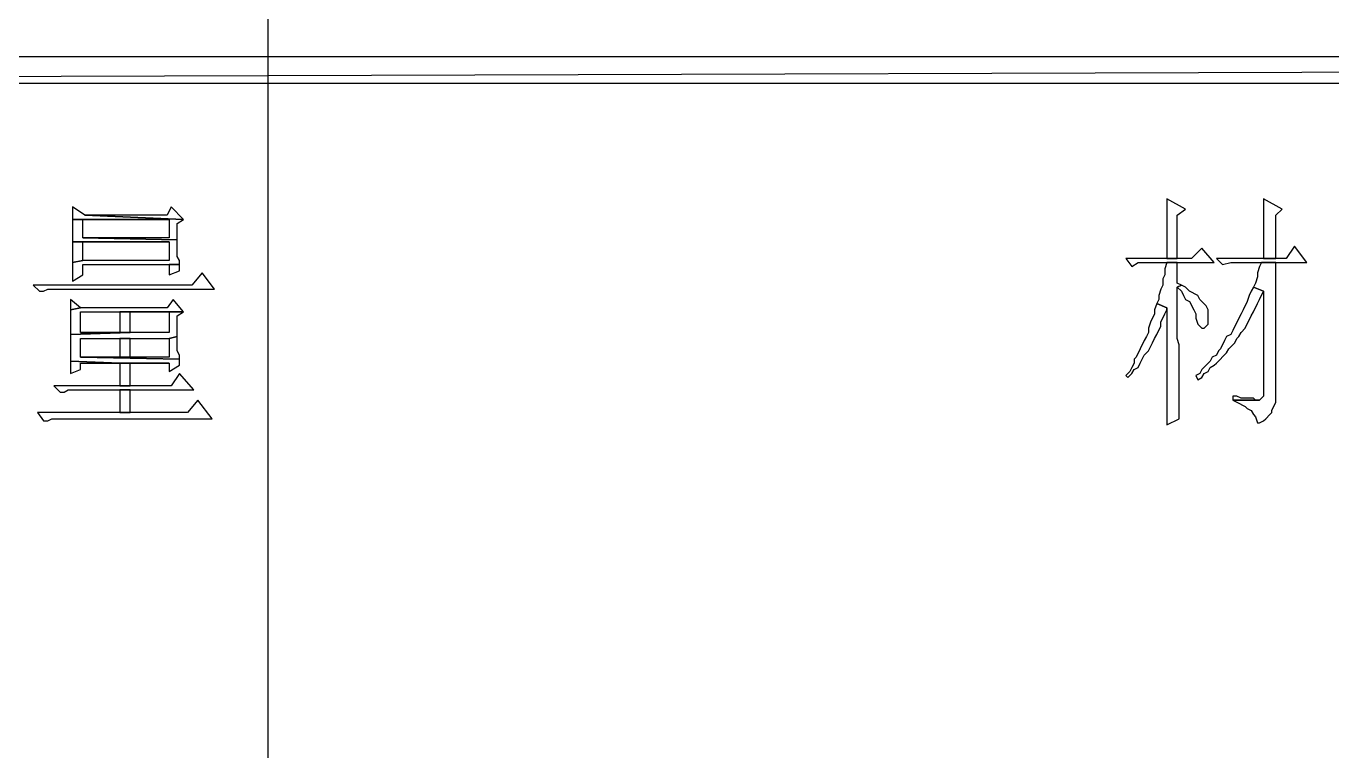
# Model space of a CAD drawing. Extents: x -15.4 to 0.8, y 0.3 to 11.8.
# Drawn here: x -2.362 to -1.833, y 1.055 to 1.352 of the extents above; entities that cross this region are included whole.
import ezdxf

# ---------------------------------------------------------------- set-up
doc = ezdxf.new("R2010")
doc.units = 0
doc.header["$MEASUREMENT"] = 0
doc.linetypes.add('AUSGEZOGEN', pattern=[0])
doc.layers.get('0').update_dxf_attribs({"linetype": 'AUSGEZOGEN'})

msp = doc.modelspace()

# ---------------------------------------------------------------- linework, layer by layer
for points in [[(-2.26378, 2.6744), (-2.26378, 1.3344)], [(-3.26878, 1.3394), (-3.26878, 1.32856), (-3.26878, 1.32856), (0.08122, 1.3394), (-3.26878, 1.3394)], [(-3.26878, 1.32856), (0.08122, 1.3394), (0.08122, 1.3394), (0.08122, 1.32856), (-3.26878, 1.32856)], [(-2.26378, 1.3344), (-2.26378, 1.05523)], [(-1.89961, 1.2819), (-1.89961, 1.25773), (-1.89961, 1.25773), (-1.89545, 1.25773), (-1.89545, 1.25773), (-1.89545, 1.27523), (-1.89545, 1.27523), (-1.89211, 1.27773), (-1.89961, 1.2819)], [(-1.86045, 1.2819), (-1.86045, 1.25773), (-1.86045, 1.25773), (-1.85545, 1.25773), (-1.85545, 1.25773), (-1.85545, 1.27523), (-1.85545, 1.27523), (-1.85295, 1.27773), (-1.86045, 1.2819)], [(-2.34295, 1.27856), (-2.34295, 1.27356), (-2.34295, 1.27356), (-2.30378, 1.27356), (-2.30378, 1.27356), (-2.30378, 1.26606), (-2.30378, 1.26606), (-2.33878, 1.26606), (-2.33878, 1.26606), (-2.30045, 1.26523), (-2.30045, 1.26523), (-2.30045, 1.2719), (-2.30045, 1.2719), (-2.29795, 1.27356), (-2.29795, 1.27356), (-2.33795, 1.27523), (-2.34295, 1.27856)], [(-2.30295, 1.27856), (-2.30461, 1.27523), (-2.30461, 1.27523), (-2.33795, 1.27523), (-2.33795, 1.27523), (-2.29795, 1.27356), (-2.30295, 1.27856)], [(-2.34295, 1.27356), (-2.34295, 1.2644), (-2.34295, 1.2644), (-2.30378, 1.2644), (-2.30378, 1.2644), (-2.30378, 1.2569), (-2.30378, 1.2569), (-2.33878, 1.2569), (-2.33878, 1.2569), (-2.34295, 1.25606), (-2.34295, 1.25606), (-2.34295, 1.24856), (-2.34295, 1.24856), (-2.33878, 1.25106), (-2.33878, 1.25106), (-2.33878, 1.25523), (-2.33878, 1.25523), (-2.29961, 1.25523), (-2.29961, 1.25523), (-2.29961, 1.2569), (-2.29961, 1.2569), (-2.30045, 1.25856), (-2.30045, 1.25856), (-2.30045, 1.26523), (-2.30045, 1.26523), (-2.33878, 1.26606), (-2.33878, 1.26606), (-2.33878, 1.27356), (-2.33878, 1.27356), (-2.30378, 1.27356), (-2.34295, 1.27356)], [(-2.34295, 1.2644), (-2.34295, 1.25606), (-2.34295, 1.25606), (-2.33878, 1.2569), (-2.33878, 1.2569), (-2.33878, 1.2644), (-2.33878, 1.2644), (-2.30378, 1.2644), (-2.34295, 1.2644)], [(-1.88545, 1.2619), (-1.88961, 1.25773), (-1.88961, 1.25773), (-1.91628, 1.25773), (-1.91628, 1.25773), (-1.91378, 1.2544), (-1.91378, 1.2544), (-1.91128, 1.25606), (-1.91128, 1.25606), (-1.88045, 1.25606), (-1.88545, 1.2619)], [(-1.84795, 1.26273), (-1.85128, 1.25773), (-1.85128, 1.25773), (-1.87961, 1.25773), (-1.87961, 1.25773), (-1.87711, 1.25523), (-1.87711, 1.25523), (-1.87378, 1.25606), (-1.87378, 1.25606), (-1.84295, 1.25606), (-1.84795, 1.26273)], [(-2.29961, 1.25523), (-2.30378, 1.25523), (-2.30378, 1.25523), (-2.30378, 1.25106), (-2.30378, 1.25106), (-2.29961, 1.25273), (-2.29961, 1.25273), (-2.29961, 1.2544), (-2.29961, 1.25523)], [(-1.89545, 1.25606), (-1.89961, 1.25606), (-1.89961, 1.25606), (-1.90045, 1.25356), (-1.90045, 1.25356), (-1.90045, 1.25106), (-1.90045, 1.25106), (-1.90128, 1.2494), (-1.90128, 1.2494), (-1.90128, 1.2469), (-1.90128, 1.2469), (-1.90211, 1.24523), (-1.90211, 1.24523), (-1.90295, 1.24273), (-1.90295, 1.24273), (-1.90295, 1.24106), (-1.90295, 1.24106), (-1.90378, 1.2394), (-1.90378, 1.2394), (-1.89961, 1.23773), (-1.89961, 1.23773), (-1.89961, 1.19023), (-1.89961, 1.19023), (-1.89461, 1.19273), (-1.89461, 1.19273), (-1.89461, 1.22273), (-1.89461, 1.22273), (-1.89545, 1.22523), (-1.89545, 1.22523), (-1.89545, 1.24606), (-1.89545, 1.24606), (-1.89378, 1.2469), (-1.89378, 1.2469), (-1.89545, 1.24773), (-1.89545, 1.25606)], [(-1.85545, 1.25606), (-1.86128, 1.25606), (-1.86128, 1.25606), (-1.86211, 1.2544), (-1.86211, 1.2544), (-1.86295, 1.2519), (-1.86295, 1.2519), (-1.86295, 1.25023), (-1.86295, 1.25023), (-1.86378, 1.24773), (-1.86378, 1.24773), (-1.86461, 1.24606), (-1.86461, 1.24606), (-1.86045, 1.2444), (-1.86045, 1.2444), (-1.86045, 1.2019), (-1.86045, 1.2019), (-1.86211, 1.20023), (-1.86211, 1.20023), (-1.87295, 1.20023), (-1.87295, 1.20023), (-1.87128, 1.1994), (-1.87128, 1.1994), (-1.86795, 1.19773), (-1.86795, 1.19773), (-1.86711, 1.1969), (-1.86711, 1.1969), (-1.86545, 1.19606), (-1.86545, 1.19606), (-1.86461, 1.1944), (-1.86461, 1.1944), (-1.86378, 1.19356), (-1.86378, 1.19356), (-1.86295, 1.19106), (-1.86295, 1.19106), (-1.86211, 1.19106), (-1.86211, 1.19106), (-1.86045, 1.1919), (-1.86045, 1.1919), (-1.85961, 1.19273), (-1.85961, 1.19273), (-1.85795, 1.1944), (-1.85795, 1.1944), (-1.85711, 1.19523), (-1.85711, 1.19523), (-1.85711, 1.19606), (-1.85711, 1.19606), (-1.85545, 1.1994), (-1.85545, 1.1994), (-1.85545, 1.20106), (-1.85545, 1.25606)], [(-2.29045, 1.2519), (-2.29461, 1.2469), (-2.29461, 1.2469), (-2.35878, 1.2469), (-2.35878, 1.2469), (-2.35628, 1.2444), (-2.35628, 1.2444), (-2.35461, 1.2444), (-2.35461, 1.2444), (-2.35295, 1.24523), (-2.35295, 1.24523), (-2.28545, 1.24523), (-2.29045, 1.2519)], [(-1.89378, 1.2469), (-1.89545, 1.24606), (-1.89545, 1.24606), (-1.89378, 1.2444), (-1.89378, 1.2444), (-1.89295, 1.24273), (-1.89295, 1.24273), (-1.89211, 1.24106), (-1.89211, 1.24106), (-1.89045, 1.24023), (-1.89045, 1.24023), (-1.88878, 1.2369), (-1.88878, 1.2369), (-1.88795, 1.23523), (-1.88795, 1.23523), (-1.88795, 1.23356), (-1.88795, 1.23356), (-1.88711, 1.23106), (-1.88711, 1.23106), (-1.88545, 1.2294), (-1.88545, 1.2294), (-1.88461, 1.2294), (-1.88461, 1.2294), (-1.88378, 1.23023), (-1.88378, 1.23023), (-1.88295, 1.23106), (-1.88295, 1.23106), (-1.88295, 1.2369), (-1.88295, 1.2369), (-1.88378, 1.23856), (-1.88378, 1.23856), (-1.88628, 1.24106), (-1.88628, 1.24106), (-1.88711, 1.24273), (-1.88711, 1.24273), (-1.89045, 1.2444), (-1.89045, 1.2444), (-1.89211, 1.24606), (-1.89378, 1.2469)], [(-1.86461, 1.24606), (-1.86545, 1.2444), (-1.86545, 1.2444), (-1.86628, 1.24273), (-1.86628, 1.24273), (-1.86711, 1.24023), (-1.86711, 1.24023), (-1.86878, 1.2369), (-1.86878, 1.2369), (-1.86961, 1.23523), (-1.86961, 1.23523), (-1.87211, 1.23023), (-1.87211, 1.23023), (-1.87295, 1.22856), (-1.87295, 1.22856), (-1.87378, 1.2269), (-1.87378, 1.2269), (-1.87545, 1.22606), (-1.87545, 1.22606), (-1.87628, 1.2244), (-1.87628, 1.2244), (-1.87795, 1.22106), (-1.87795, 1.22106), (-1.87878, 1.22023), (-1.87878, 1.22023), (-1.87961, 1.21856), (-1.87961, 1.21856), (-1.88128, 1.21773), (-1.88128, 1.21773), (-1.88211, 1.21606), (-1.88211, 1.21606), (-1.88545, 1.21273), (-1.88545, 1.21273), (-1.88628, 1.21106), (-1.88628, 1.21106), (-1.88795, 1.21023), (-1.88795, 1.21023), (-1.88711, 1.20856), (-1.88711, 1.20856), (-1.88545, 1.2094), (-1.88545, 1.2094), (-1.88461, 1.21106), (-1.88461, 1.21106), (-1.88295, 1.2119), (-1.88295, 1.2119), (-1.88211, 1.21356), (-1.88211, 1.21356), (-1.88045, 1.2144), (-1.88045, 1.2144), (-1.87961, 1.21523), (-1.87961, 1.21523), (-1.87545, 1.2194), (-1.87545, 1.2194), (-1.87461, 1.22106), (-1.87461, 1.22106), (-1.87378, 1.2219), (-1.87378, 1.2219), (-1.87211, 1.22356), (-1.87211, 1.22356), (-1.87128, 1.22523), (-1.87128, 1.22523), (-1.87045, 1.22606), (-1.87045, 1.22606), (-1.86961, 1.22773), (-1.86961, 1.22773), (-1.86795, 1.2294), (-1.86795, 1.2294), (-1.86545, 1.2344), (-1.86545, 1.2344), (-1.86461, 1.23606), (-1.86461, 1.23606), (-1.86295, 1.2394), (-1.86295, 1.2394), (-1.86211, 1.24106), (-1.86211, 1.24106), (-1.86045, 1.2444), (-1.86461, 1.24606)], [(-2.30211, 1.24106), (-2.30461, 1.23773), (-2.30461, 1.23773), (-2.33961, 1.23773), (-2.33961, 1.23773), (-2.34378, 1.2369), (-2.34378, 1.2369), (-2.34378, 1.2269), (-2.34378, 1.2269), (-2.31961, 1.22773), (-2.31961, 1.22773), (-2.33961, 1.22773), (-2.33961, 1.22773), (-2.33961, 1.23606), (-2.33961, 1.23606), (-2.29795, 1.23606), (-2.30211, 1.24106)], [(-2.34378, 1.24106), (-2.34378, 1.2369), (-2.34378, 1.2369), (-2.33961, 1.23773), (-2.34378, 1.24106)], [(-1.90378, 1.2394), (-1.90461, 1.2369), (-1.90461, 1.2369), (-1.90461, 1.23523), (-1.90461, 1.23523), (-1.90628, 1.2319), (-1.90628, 1.2319), (-1.90711, 1.2294), (-1.90711, 1.2294), (-1.90711, 1.22773), (-1.90711, 1.22773), (-1.90795, 1.22606), (-1.90795, 1.22606), (-1.90878, 1.2244), (-1.90878, 1.2244), (-1.91211, 1.21773), (-1.91211, 1.21773), (-1.91295, 1.2169), (-1.91295, 1.2169), (-1.91295, 1.21523), (-1.91295, 1.21523), (-1.91378, 1.21356), (-1.91378, 1.21356), (-1.91461, 1.2119), (-1.91461, 1.2119), (-1.91628, 1.21023), (-1.91628, 1.21023), (-1.91545, 1.2094), (-1.91545, 1.2094), (-1.91378, 1.21106), (-1.91378, 1.21106), (-1.91295, 1.21273), (-1.91295, 1.21273), (-1.91128, 1.21356), (-1.91128, 1.21356), (-1.91045, 1.21523), (-1.91045, 1.21523), (-1.90878, 1.21856), (-1.90878, 1.21856), (-1.90711, 1.22023), (-1.90711, 1.22023), (-1.90545, 1.22356), (-1.90545, 1.22356), (-1.90461, 1.22523), (-1.90461, 1.22523), (-1.90378, 1.2269), (-1.90378, 1.2269), (-1.90211, 1.23023), (-1.90211, 1.23023), (-1.90211, 1.2319), (-1.90211, 1.2319), (-1.90045, 1.23523), (-1.90045, 1.23523), (-1.89961, 1.2369), (-1.89961, 1.2369), (-1.89961, 1.23773), (-1.90378, 1.2394)], [(-2.29795, 1.23606), (-2.32378, 1.23606), (-2.32378, 1.23606), (-2.30378, 1.23606), (-2.30378, 1.23606), (-2.30378, 1.22773), (-2.30378, 1.22773), (-2.31961, 1.22773), (-2.31961, 1.22773), (-2.34378, 1.2269), (-2.34378, 1.2269), (-2.34378, 1.21606), (-2.34378, 1.21606), (-2.32378, 1.21523), (-2.32378, 1.21523), (-2.30378, 1.21523), (-2.30378, 1.21523), (-2.30378, 1.2119), (-2.30378, 1.2119), (-2.29961, 1.2144), (-2.29961, 1.2144), (-2.29961, 1.2169), (-2.29961, 1.2169), (-2.33961, 1.21773), (-2.33961, 1.21773), (-2.33961, 1.22523), (-2.33961, 1.22523), (-2.30378, 1.22523), (-2.30378, 1.22523), (-2.30045, 1.22606), (-2.30045, 1.22606), (-2.30045, 1.2344), (-2.29795, 1.23606)], [(-2.32378, 1.23606), (-2.32378, 1.22773), (-2.32378, 1.22773), (-2.33961, 1.22773), (-2.33961, 1.22773), (-2.31961, 1.22773), (-2.31961, 1.22773), (-2.31961, 1.23606), (-2.31961, 1.23606), (-2.30378, 1.23606), (-2.32378, 1.23606)], [(-2.30045, 1.22606), (-2.30378, 1.22523), (-2.30378, 1.22523), (-2.30378, 1.21773), (-2.30378, 1.21773), (-2.33961, 1.21773), (-2.33961, 1.21773), (-2.29961, 1.2169), (-2.29961, 1.2169), (-2.29961, 1.21856), (-2.29961, 1.21856), (-2.30045, 1.22023), (-2.30045, 1.22023), (-2.30045, 1.22356), (-2.30045, 1.22606)], [(-2.31961, 1.21773), (-2.31961, 1.22523), (-2.31961, 1.22523), (-2.32378, 1.22523), (-2.32378, 1.22523), (-2.32378, 1.21773), (-2.32378, 1.21773), (-2.31961, 1.21773), (-2.31961, 1.21773)], [(-2.34378, 1.21606), (-2.34378, 1.21106), (-2.34378, 1.21106), (-2.33961, 1.21273), (-2.33961, 1.21273), (-2.33961, 1.21523), (-2.33961, 1.21523), (-2.32378, 1.21523), (-2.34378, 1.21606)], [(-2.32378, 1.21523), (-2.32378, 1.20606), (-2.32378, 1.20606), (-2.31961, 1.20606), (-2.31961, 1.20606), (-2.31961, 1.21523), (-2.31961, 1.21523), (-2.30378, 1.21523), (-2.32378, 1.21523)], [(-2.29961, 1.21106), (-2.30295, 1.20606), (-2.30295, 1.20606), (-2.35045, 1.20606), (-2.35045, 1.20606), (-2.34795, 1.20356), (-2.34795, 1.20356), (-2.34628, 1.20356), (-2.34628, 1.20356), (-2.34461, 1.2044), (-2.34461, 1.2044), (-2.29378, 1.2044), (-2.29961, 1.21106)], [(-2.31961, 1.19523), (-2.31961, 1.2044), (-2.31961, 1.2044), (-2.32378, 1.2044), (-2.32378, 1.2044), (-2.32378, 1.19523), (-2.32378, 1.19523), (-2.31961, 1.19523), (-2.31961, 1.19523)], [(-1.87295, 1.2019), (-1.87295, 1.20023), (-1.87295, 1.20023), (-1.86211, 1.20023), (-1.86211, 1.20023), (-1.86378, 1.20023), (-1.86378, 1.20023), (-1.86461, 1.20106), (-1.86461, 1.20106), (-1.86961, 1.20106), (-1.86961, 1.20106), (-1.87128, 1.2019), (-1.87295, 1.2019)], [(-2.29211, 1.20023), (-2.29628, 1.19523), (-2.29628, 1.19523), (-2.35711, 1.19523), (-2.35711, 1.19523), (-2.35461, 1.1919), (-2.35461, 1.1919), (-2.35295, 1.1919), (-2.35295, 1.1919), (-2.35128, 1.19273), (-2.35128, 1.19273), (-2.28628, 1.19273), (-2.29211, 1.20023)]]:
    msp.add_lwpolyline(points)

doc.saveas('drawing.dxf')
